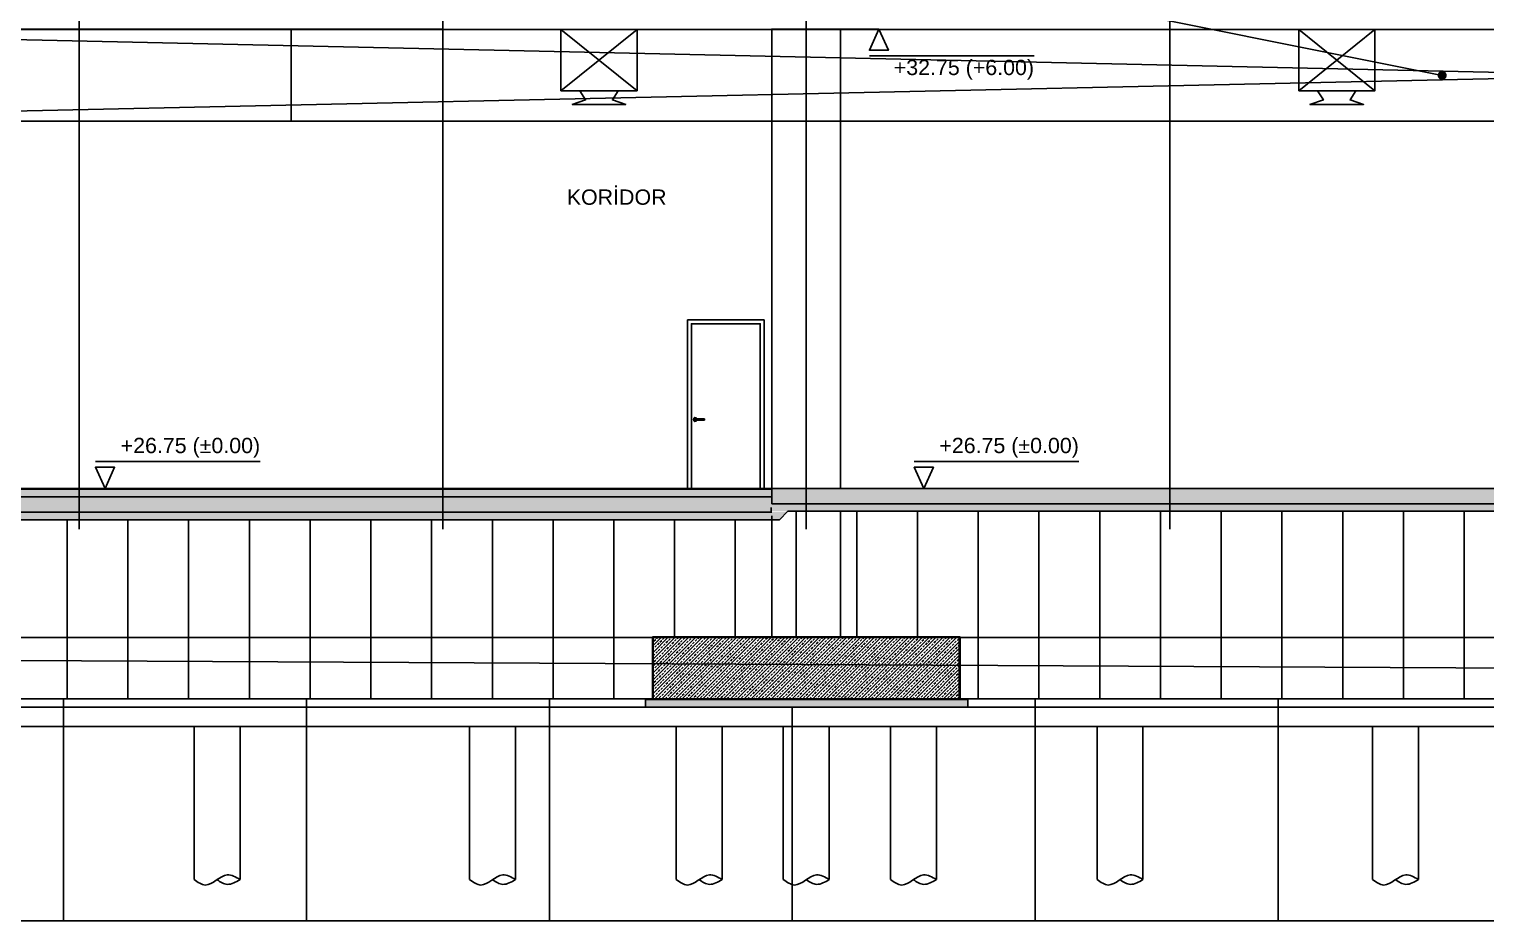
# Model space of a CAD drawing. Header units: centimetres. Extents: x 26200 to 152500, y -600 to 9300.
# Drawn here: x 130762 to 132665, y 4735 to 5900 of the extents above; entities that cross this region are included whole.
import ezdxf

# ---------------------------------------------------------------- set-up
doc = ezdxf.new("R2010")
doc.units = ezdxf.units.CM
for name, color, linetype in [('ROTAS-HAV-DETAY-YAZI', 7, 'Continuous'), ('ROTAS-KESIT-KANAL-DONUS', 4, 'Continuous'), ('ROTAS-KESIT-KANAL-UFLEME', 20, 'Continuous'), ('ROTAS-MIMARI-KESIT', 8, 'Continuous')]:
    doc.layers.add(name, color=color, linetype=linetype)
doc.styles.add('ROTAS', font='arial.ttf')
pattern_1 = [(45, (86365.806, 18363.329), (-4.4901281, 4.4901281), []), (45, (86370.2964, 18363.329), (-4.4901281, 4.4901281), [3.175, -1.5875])]

msp = doc.modelspace()

# ---------------------------------------------------------------- hatches: boundary and pattern name
at = {"layer": 'ROTAS-HAV-DETAY-YAZI'}
h = msp.add_hatch(color=256, dxfattribs=at)
edge = h.paths.add_edge_path()
edge.add_arc((132608.1, 5840), 6, 0, 360)
at = {"layer": 'ROTAS-MIMARI-KESIT'}
h = msp.add_hatch(dxfattribs=at)
h.set_pattern_fill('AR-CONC', color=256, scale=0.1, style=0)
h.set_pattern_definition([(50, (8155.9043, 2165.4409), (1.82184669, -0.159390855), [0.1905, -2.0955]), (355, (8155.9043, 2165.4409), (-0.352434214, 1.910568452), [0.1524, -1.676405842]), (100.4514447, (8156.0561, 2165.4276), (1.46941247, 1.75117752), [0.161900088, -1.780902446]), (46.1842, (8155.9043, 2165.949), (2.71079041, -0.42042328), [0.28575, -3.14325]), (96.6355576, (8156.1302, 2165.9139), (2.37404134, 2.474261246), [0.24285023, -2.67135608]), (351.1841512, (8155.9043, 2165.949), (2.37404134, 2.474261246), [0.22859967, -2.51459732]), (21, (8156.1583, 2165.8219), (1.516143913, -1.022651982), [0.1905, -2.0955]), (326, (8156.1583, 2165.8219), (0.618020284, 1.84187966), [0.1524, -1.6764]), (71.451445, (8156.2847, 2165.7367), (2.134164193, 0.81922769), [0.161900088, -1.780899376]), (37.5, (8155.9043, 2165.4409), (0.0308860325, 0.8455503887), [0, -1.65608, 0, -1.7018, 0, -1.68275]), (7.5, (8155.9043, 2165.4409), (0.668196625, 1.001805748), [0, -0.97028, 0, -1.61798, 0, -0.64135]), (327.5, (8155.3379, 2165.4409), (1.3559059517, -0.05728744), [0, -0.635, 0, -1.9812, 0, -2.6289]), (317.5, (8155.0839, 2165.4409), (1.481291814, 0.25426491), [0, -0.8255, 0, -1.31572, 0, -1.8669])])
h.paths.add_polyline_path([(131732, 5298.4), (129832, 5298.4), (129832, 5289.4), (131732, 5289.4)])
h = msp.add_hatch(dxfattribs=at)
h.set_pattern_fill('ANSI33', color=256, style=0, pattern_type=2)
h.set_pattern_definition(pattern_1)
h.paths.add_polyline_path([(133677, 5280.4), (133677, 5300.4), (131732, 5300.4), (131732, 5280.4)])
h = msp.add_hatch(dxfattribs=at)
h.set_pattern_fill('LINE', color=256, scale=10, angle=45, style=0)
h.set_pattern_definition([(90, (394648.6, 696870.72), (-317.5, 0), [])])
h.paths.add_polyline_path([(129666, 5024.4), (129676, 5024.4), (129676.1, 5111.4), (129826.6, 5111.4), (129826.6, 5239.4), (129122.1, 5239.4), (129122.1, 5260.4), (126317.7, 5260.4), (126317.7, 5210.4), (126397.7, 5210.4), (126397.7, 5180.4), (126297.7, 5180.4), (126297.7, 5280.4), (125300.1, 5280.4), (125300.1, 4735.3), (136608, 4735.3), (136608, 5145.4), (136108, 5145.4), (136108, 5025.4), (136118, 5025.4), (136118, 5015.4), (135978, 5015.4), (135978, 5025.4), (135988, 5025.4), (135988, 5055.4), (136088, 5055.4), (136088, 5235.4), (135782, 5270.4), (135782, 5260.4), (135627.5, 5260.4), (135627.5, 5111.4), (135778, 5111.4), (135778, 5106.4), (135778, 5024.4), (135788, 5024.4), (135788, 5014.4), (135367, 5014.4), (135367, 5025.4), (133888, 5025.4), (133888, 5014.4), (133467, 5014.4), (133467, 5025.4), (131988, 5025.4), (131988, 5014.4), (131567, 5014.4), (131567, 5025.4), (130087, 5025.4), (130087, 5014.4), (129666, 5014.4)])
h = msp.add_hatch(dxfattribs=at)
h.set_pattern_fill('ANSI33', color=256, style=0, pattern_type=2)
h.set_pattern_definition([(45, (86365.806, 18352.329), (-4.4901281, 4.4901281), []), (45, (86370.2964, 18352.329), (-4.4901281, 4.4901281), [3.175, -1.5875])])
h.paths.add_polyline_path([(131732, 5269.4), (131732, 5289.4), (129877, 5289.4), (129877, 5269.4)])
h = msp.add_hatch(dxfattribs=at)
h.set_pattern_fill('AR-CONC', color=256, scale=0.1, style=0)
h.set_pattern_definition([(50, (8155.9043, 2166.6409), (1.82184669, -0.159390855), [0.1905, -2.0955]), (355, (8155.9043, 2166.6409), (-0.352434214, 1.910568452), [0.1524, -1.676405842]), (100.4514447, (8156.0561, 2166.6276), (1.46941247, 1.75117752), [0.161900088, -1.780902446]), (46.1842, (8155.9043, 2167.149), (2.71079041, -0.42042328), [0.28575, -3.14325]), (96.6355576, (8156.1302, 2167.1139), (2.37404134, 2.474261246), [0.24285023, -2.67135608]), (351.1841512, (8155.9043, 2167.149), (2.37404134, 2.474261246), [0.22859967, -2.51459732]), (21, (8156.1583, 2167.0219), (1.516143913, -1.022651982), [0.1905, -2.0955]), (326, (8156.1583, 2167.0219), (0.618020284, 1.84187966), [0.1524, -1.6764]), (71.451445, (8156.2847, 2166.9367), (2.134164193, 0.81922769), [0.161900088, -1.780899376]), (37.5, (8155.9043, 2166.6409), (0.0308860325, 0.8455503887), [0, -1.65608, 0, -1.7018, 0, -1.68275]), (7.5, (8155.9043, 2166.6409), (0.668196625, 1.001805748), [0, -0.97028, 0, -1.61798, 0, -0.64135]), (327.5, (8155.3379, 2166.6409), (1.3559059517, -0.05728744), [0, -0.635, 0, -1.9812, 0, -2.6289]), (317.5, (8155.0839, 2166.6409), (1.481291814, 0.25426491), [0, -0.8255, 0, -1.31572, 0, -1.8669])])
h.paths.add_polyline_path([(135596, 5280.4), (131732, 5280.4), (131732, 5270.4), (135596, 5270.4)])
h = msp.add_hatch(dxfattribs=at)
h.set_pattern_fill('LINE', color=256, scale=5, angle=45, style=0)
h.set_pattern_definition([(90, (211773.65, 364935.87), (-79.375, 0), [])])
h.paths.add_polyline_path([(135596, 5270.4), (135532, 5270.4), (135532, 5106.4), (135596, 5106.4)])
h.paths.add_polyline_path([(135532.1, 5270.4), (133722.1, 5270.4), (133722, 5106.4), (133878, 5106.4), (135376, 5105.4), (135376, 5106.4), (135532, 5106.4)])
h.paths.add_polyline_path([(135376, 5105.4), (133878, 5105.4), (133878, 5025.4), (135376, 5025.4)])
h.paths.add_polyline_path([(133722.1, 5270.4), (133632.1, 5270.4), (133632, 5106.4), (133722, 5106.4)])
h.paths.add_polyline_path([(133632, 5269.4), (132727.1, 5270.4), (132727, 5105.4), (133476, 5105.4), (133476, 5106.4), (133632, 5106.4)])
h.paths.add_polyline_path([(133476, 5105.4), (132727, 5105.4), (132727, 5025.4), (133476, 5025.4)])
h.paths.add_polyline_path([(132727.1, 5270.9), (131822, 5269.9), (131822, 5106.4), (131978, 5106.4), (132727, 5105.9)])
h.paths.add_polyline_path([(132727, 5105.4), (131978, 5105.4), (131978, 5025.4), (132727, 5025.4)])
h.paths.add_polyline_path([(131732, 5259.4), (129928, 5259.4), (129922, 5106.4), (130078, 5106.4), (131576, 5105.4), (131576, 5106.4), (131732, 5106.4)])
h.paths.add_polyline_path([(131576, 5105.4), (130077.5, 5105.4), (130077.5, 5025.4), (131576, 5025.4)])
h.paths.add_polyline_path([(129922, 5259.4), (129857.5, 5259.4), (129857.5, 5106.4), (129922, 5106.4)])
h.paths.add_polyline_path([(131753, 5270.4), (131742, 5259.4), (131732, 5259.4), (131732, 5106.4), (131822, 5106.4), (131822, 5270.4)])
h = msp.add_hatch(dxfattribs=at)
h.set_pattern_fill('AR-CONC', color=256, scale=0.1, style=0)
h.set_pattern_definition([(50, (7718.2072, 2137.133), (1.82184669, -0.159390855), [0.1905, -2.0955]), (355, (7718.2072, 2137.133), (-0.352434214, 1.910568452), [0.1524, -1.676405842]), (100.4514447, (7718.359, 2137.1197), (1.46941247, 1.75117752), [0.161900088, -1.780902446]), (46.1842, (7718.2072, 2137.641), (2.71079041, -0.42042328), [0.28575, -3.14325]), (96.6355576, (7718.4331, 2137.606), (2.37404134, 2.474261246), [0.24285023, -2.67135608]), (351.1841512, (7718.2072, 2137.641), (2.37404134, 2.474261246), [0.22859967, -2.51459732]), (21, (7718.4612, 2137.514), (1.516143913, -1.022651982), [0.1905, -2.0955]), (326, (7718.4612, 2137.514), (0.618020284, 1.84187966), [0.1524, -1.6764]), (71.451445, (7718.5876, 2137.4288), (2.134164193, 0.81922769), [0.161900088, -1.780899376]), (37.5, (7718.20723, 2137.133), (0.0308860325, 0.8455503887), [0, -1.65608, 0, -1.7018, 0, -1.68275]), (7.5, (7718.2072, 2137.133), (0.668196625, 1.001805748), [0, -0.97028, 0, -1.61798, 0, -0.64135]), (327.5, (7717.6408, 2137.133), (1.3559059517, -0.05728744), [0, -0.635, 0, -1.9812, 0, -2.6289]), (317.5, (7717.3868, 2137.133), (1.481291814, 0.25426491), [0, -0.8255, 0, -1.31572, 0, -1.8669])])
h.paths.add_polyline_path([(131752, 5269.4), (129859, 5269.4), (129859, 5259.4), (131742, 5259.4)])
h = msp.add_hatch(dxfattribs=at)
h.set_pattern_fill('ANSI33', color=256, style=0, pattern_type=2)
h.set_pattern_definition(pattern_1)
h.paths.add_polyline_path([(131777, 5025.4), (131777, 5105.4), (131577, 5105.4), (131577, 5025.4)], flags=0)
h = msp.add_hatch(dxfattribs=at)
h.set_pattern_fill('ANSI33', color=256, style=0, pattern_type=2)
h.set_pattern_definition(pattern_1)
h.paths.add_polyline_path([(131977, 5025.4), (131977, 5105.4), (131777, 5105.4), (131777, 5025.4)], flags=0)
h = msp.add_hatch(dxfattribs=at)
h.set_pattern_fill('AR-CONC', color=256, scale=0.1, style=0)
h.set_pattern_definition([(50, (8346.0043, 2166.0409), (1.82184669, -0.159390855), [0.1905, -2.0955]), (355, (8346.0043, 2166.0409), (-0.352434214, 1.910568452), [0.1524, -1.676405842]), (100.4514447, (8346.1561, 2166.0276), (1.46941247, 1.75117752), [0.161900088, -1.780902446]), (46.1842, (8346.0043, 2166.549), (2.71079041, -0.42042328), [0.28575, -3.14325]), (96.6355576, (8346.2302, 2166.5139), (2.37404134, 2.474261246), [0.24285023, -2.67135608]), (351.1841512, (8346.0043, 2166.549), (2.37404134, 2.474261246), [0.22859967, -2.51459732]), (21, (8346.2583, 2166.4219), (1.516143913, -1.022651982), [0.1905, -2.0955]), (326, (8346.2583, 2166.4219), (0.618020284, 1.84187966), [0.1524, -1.6764]), (71.451445, (8346.3847, 2166.3367), (2.134164193, 0.81922769), [0.161900088, -1.780899376]), (37.5, (8346.0043, 2166.0409), (0.0308860325, 0.8455503887), [0, -1.65608, 0, -1.7018, 0, -1.68275]), (7.5, (8346.0043, 2166.0409), (0.668196625, 1.001805748), [0, -0.97028, 0, -1.61798, 0, -0.64135]), (327.5, (8345.4379, 2166.0409), (1.3559059517, -0.05728744), [0, -0.635, 0, -1.9812, 0, -2.6289]), (317.5, (8345.1839, 2166.0409), (1.481291814, 0.25426491), [0, -0.8255, 0, -1.31572, 0, -1.8669])])
h.paths.add_polyline_path([(131988, 5024.4), (131567, 5024.4), (131567, 5014.4), (131988, 5014.4)])

# ---------------------------------------------------------------- linework, layer by layer
at = {"layer": 'ROTAS-HAV-DETAY-YAZI'}
msp.add_line((132608.1, 5840), (131613.1, 6040), dxfattribs=at)
at = {"layer": 'ROTAS-KESIT-KANAL-DONUS'}
for p, q in [((132420.6, 5820), (132520.1, 5900)), ((132420.6, 5900), (132520.1, 5820))]:
    msp.add_line(p, q, dxfattribs=at)
for points in [[(131103.9, 5780), (135592.9, 5780), (135592.9, 5900), (131103.9, 5900)], [(132420.6, 5820), (132520.1, 5820), (132520.1, 5900), (132420.6, 5900)]]:
    msp.add_lwpolyline(points, close=True, dxfattribs=at)
msp.add_lwpolyline([(132445.3, 5820), (132452.8, 5808), (132435.3, 5802), (132505.3, 5802), (132487.8, 5808), (132495.3, 5820)], dxfattribs=at)
at = {"layer": 'ROTAS-KESIT-KANAL-UFLEME'}
for p, q in [((130139.8, 5780), (135592.9, 5900)), ((130139.8, 5900), (135592.9, 5780)), ((131456.5, 5820), (131556, 5900)), ((131456.5, 5900), (131556, 5820))]:
    msp.add_line(p, q, dxfattribs=at)
for points in [[(130139.8, 5780), (135592.9, 5780), (135592.9, 5900), (130139.8, 5900)], [(131456.5, 5820), (131556, 5820), (131556, 5900), (131456.5, 5900)]]:
    msp.add_lwpolyline(points, close=True, dxfattribs=at)
msp.add_lwpolyline([(131481.2, 5820), (131488.7, 5808), (131471.2, 5802), (131541.2, 5802), (131523.7, 5808), (131531.2, 5820)], dxfattribs=at)
at = {"layer": 'ROTAS-MIMARI-KESIT'}
for p, q in [((130827.1, 6815.3), (130827.1, 5246.9)), ((131302.1, 6815.3), (131302.1, 5246.9)), ((131777.1, 6815.3), (131777.1, 5246.9)), ((132252.1, 6815.3), (132252.1, 5246.9)), ((131302, 5300.4), (131302, 5900.4)), ((131822, 5900.4), (131872, 5900.4)), ((131644, 5391.4), (131632, 5391.4)), ((131632, 5389.4), (131644, 5389.4)), ((131644, 5389.4), (131644, 5391.4)), ((135595, 5300.4), (131732, 5300.4)), ((131732, 5280.4), (131732, 5300.4)), ((135595, 5280.4), (131732, 5280.4)), ((131732, 5264.4), (131732, 5105.4)), ((131822, 5105.4), (131822, 5269.4))]:
    msp.add_line(p, q, dxfattribs=at)
at = {"layer": 'ROTAS-MIMARI-KESIT', "elevation": 0}
for points in [[(129922, 5900.4), (131302, 5900.4)], [(132074.7, 5865.4), (131859.5, 5865.4)], [(131722, 5300.4), (131722, 5520.4), (131622, 5520.4), (131622, 5300.4)], [(131717, 5300.4), (131717, 5515.4), (131627, 5515.4), (131627, 5300.4)], [(131063.4, 5335.4), (130848.2, 5335.4)], [(132133.3, 5335.4), (131918.2, 5335.4)], [(131732, 5300.4), (129832, 5300.4)], [(131732, 5299.4), (129832, 5299.4)], [(125300.1, 5280.4), (125300.1, 4735.3), (136608, 4735.3), (136608, 5145.4)], [(129859, 5259.4), (131742, 5259.4), (131753, 5270.4), (135596, 5270.4), (135596, 5280.4)], [(131731, 5269.4), (131731, 5275.4)], [(131732, 5269.4), (129859, 5269.4), (129859, 5264.4)], [(130977.1, 4989.4), (130977.1, 4789.4)], [(131037.1, 4989.4), (131037.1, 4789.4)], [(131337.1, 4989.4), (131337.1, 4789.4)], [(131397.1, 4989.4), (131397.1, 4789.4)], [(131607.1, 4989.4), (131607.1, 4789.4)], [(131667.1, 4989.4), (131667.1, 4789.4)], [(131747.1, 4989.4), (131747.1, 4789.4)], [(131807.1, 4989.4), (131807.1, 4789.4)], [(131887.1, 4989.4), (131887.1, 4789.4)], [(131947.1, 4989.4), (131947.1, 4789.4)], [(132157.1, 4989.4), (132157.1, 4789.4)], [(132217.1, 4989.4), (132217.1, 4789.4)], [(132517.1, 4989.4), (132517.1, 4789.4)], [(132577.1, 4989.4), (132577.1, 4789.4)]]:
    msp.add_lwpolyline(points, dxfattribs=at)
at = {"layer": 'ROTAS-MIMARI-KESIT'}
for points in [[(131822, 5300.4), (131822, 5900.4), (131732, 5900.4), (131732, 5300.4)], [(131732, 5289.4), (129859, 5289.4), (129859, 5269.4)], [(131576, 5105.4), (130077, 5105.4)], [(133477, 5105.4), (131977, 5105.4)], [(130077, 5025.4), (131576, 5025.4)], [(131977, 5025.4), (133477, 5025.4)]]:
    msp.add_lwpolyline(points, dxfattribs=at)
at = {"layer": 'ROTAS-MIMARI-KESIT', "elevation": 0}
for points in [[(131872, 5900.4), (131859.5, 5872.9), (131884.5, 5872.9)], [(130860.7, 5300.4), (130848.2, 5327.9), (130873.2, 5327.9)], [(131930.7, 5300.4), (131918.2, 5327.9), (131943.2, 5327.9)], [(129447.1, 4989.4), (135977.1, 4989.4), (135977.1, 5014.4), (129447.1, 5014.4)], [(131567, 5014.4), (131988, 5014.4), (131988, 5024.4), (131567, 5024.4)]]:
    msp.add_lwpolyline(points, close=True, dxfattribs=at)
at = {"layer": 'ROTAS-MIMARI-KESIT', "ltscale": 2, "elevation": 0}
msp.add_lwpolyline([(126297.7, 5280.4), (126810.7, 5095.4), (132711.2, 5065.4), (136088, 5095.4)], dxfattribs=at)
at = {"layer": 'ROTAS-MIMARI-KESIT'}
for points in [[(131576, 5106.4), (131978, 5106.4), (131978, 5024.4), (131576, 5024.4)], [(131576.5, 5105.9), (131977.5, 5105.9), (131977.5, 5024.9), (131576.5, 5024.9)], [(131577, 5105.4), (131977, 5105.4), (131977, 5025.4), (131577, 5025.4)]]:
    msp.add_lwpolyline(points, close=True, dxfattribs=at)
for radius, start, end in [(2.5, 23.5782, 336.4218), (1, 90, 270)]:
    msp.add_arc((131632, 5390.4), radius, start, end, dxfattribs=at)
for points, knots in [([(130977.1, 4789.4), (130982, 4785.9), (130996.3, 4775.4), (131015.9, 4801.5), (131031.5, 4792.6), (131037.1, 4789.4)], [0, 0, 0, 0, 16.350848, 47.934672, 65.567386, 65.567386, 65.567386, 65.567386]), ([(131007.1, 4789.1), (131011.5, 4786.1), (131021.5, 4779.9), (131031.6, 4786.1), (131037.1, 4789.4)], [179.801197, 179.801197, 179.801197, 179.801197, 259.646208, 355.156763, 355.156763, 355.156763, 355.156763]), ([(131337.1, 4789.4), (131342, 4785.9), (131356.3, 4775.4), (131375.9, 4801.5), (131391.5, 4792.6), (131397.1, 4789.4)], [0, 0, 0, 0, 16.350848, 47.934672, 65.567386, 65.567386, 65.567386, 65.567386]), ([(131367.1, 4789.1), (131371.5, 4786.1), (131381.5, 4779.9), (131391.6, 4786.1), (131397.1, 4789.4)], [179.801197, 179.801197, 179.801197, 179.801197, 259.646208, 355.156763, 355.156763, 355.156763, 355.156763]), ([(131607.1, 4789.4), (131612, 4785.9), (131626.3, 4775.4), (131645.9, 4801.5), (131661.5, 4792.6), (131667.1, 4789.4)], [0, 0, 0, 0, 16.350848, 47.934672, 65.567386, 65.567386, 65.567386, 65.567386]), ([(131637.1, 4789.1), (131641.5, 4786.1), (131651.5, 4779.9), (131661.6, 4786.1), (131667.1, 4789.4)], [179.801197, 179.801197, 179.801197, 179.801197, 259.646208, 355.156763, 355.156763, 355.156763, 355.156763]), ([(131747.1, 4789.4), (131752, 4785.9), (131766.3, 4775.4), (131785.9, 4801.5), (131801.5, 4792.6), (131807.1, 4789.4)], [0, 0, 0, 0, 16.350848, 47.934672, 65.567386, 65.567386, 65.567386, 65.567386]), ([(131777.1, 4789.1), (131781.5, 4786.1), (131791.5, 4779.9), (131801.6, 4786.1), (131807.1, 4789.4)], [179.801197, 179.801197, 179.801197, 179.801197, 259.646208, 355.156763, 355.156763, 355.156763, 355.156763]), ([(131887.1, 4789.4), (131892, 4785.9), (131906.3, 4775.4), (131925.9, 4801.5), (131941.5, 4792.6), (131947.1, 4789.4)], [0, 0, 0, 0, 16.350848, 47.934672, 65.567386, 65.567386, 65.567386, 65.567386]), ([(131917.1, 4789.1), (131921.5, 4786.1), (131931.5, 4779.9), (131941.6, 4786.1), (131947.1, 4789.4)], [179.801197, 179.801197, 179.801197, 179.801197, 259.646208, 355.156763, 355.156763, 355.156763, 355.156763]), ([(132157.1, 4789.4), (132162, 4785.9), (132176.3, 4775.4), (132195.9, 4801.5), (132211.5, 4792.6), (132217.1, 4789.4)], [0, 0, 0, 0, 16.350848, 47.934672, 65.567386, 65.567386, 65.567386, 65.567386]), ([(132187.1, 4789.1), (132191.5, 4786.1), (132201.5, 4779.9), (132211.6, 4786.1), (132217.1, 4789.4)], [179.801197, 179.801197, 179.801197, 179.801197, 259.646208, 355.156763, 355.156763, 355.156763, 355.156763]), ([(132517.1, 4789.4), (132522, 4785.9), (132536.3, 4775.4), (132555.9, 4801.5), (132571.5, 4792.6), (132577.1, 4789.4)], [0, 0, 0, 0, 16.350848, 47.934672, 65.567386, 65.567386, 65.567386, 65.567386]), ([(132547.1, 4789.1), (132551.5, 4786.1), (132561.5, 4779.9), (132571.6, 4786.1), (132577.1, 4789.4)], [179.801197, 179.801197, 179.801197, 179.801197, 259.646208, 355.156763, 355.156763, 355.156763, 355.156763])]:
    msp.add_open_spline(points, degree=3, knots=knots, dxfattribs=at)

# ---------------------------------------------------------------- texts
at = {"layer": 'ROTAS-MIMARI-KESIT', "char_height": 20, "style": 'ROTAS'}
for s, width, insert, attachment_point in [('+32.75 (+6.00)', 226.336, (132074.7, 5860.4), 3), ('KORİDOR', 211.606, (131529.3, 5680.8), 5), ('+26.75 (%%P0.00)', 226.336, (131063.4, 5340.4), 9), ('+26.75 (%%P0.00)', 226.336, (132133.3, 5340.4), 9)]:
    msp.add_mtext_dynamic_manual_height_columns(s, width=width, gutter_width=100, heights=[0], dxfattribs=dict(at, insert=insert, attachment_point=attachment_point))

doc.saveas('drawing.dxf')
